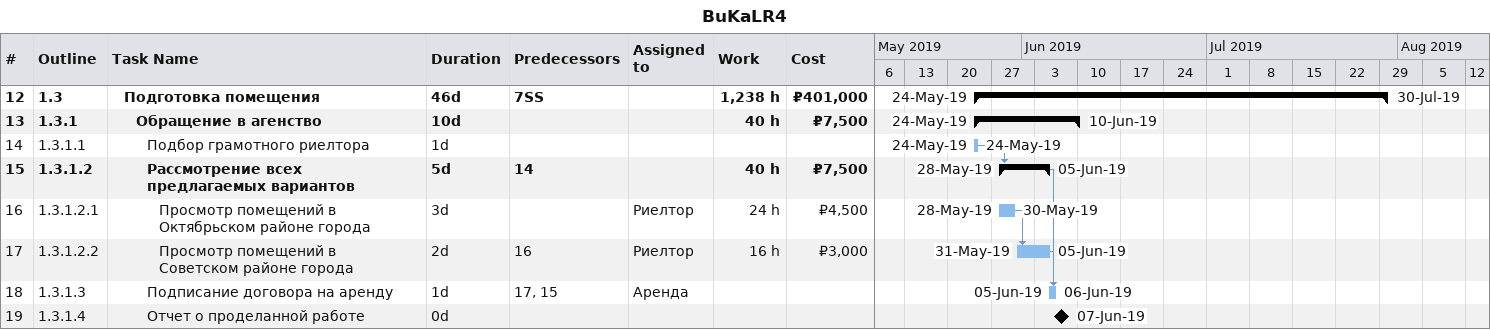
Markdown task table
BuKaLR4

| ID | WBS | Task | Duration | Start | Finish | Predecessors | Resources | Work (h) | Cost (₽) |
|---|---|---|---|---|---|---|---|---|---|
| 12 | 1.3 | **Подготовка помещения** | 46d | 2019-05-24 | 2019-07-30 | 7SS |  | 1238 | 401000 |
| 13 | 1.3.1 | **Обращение в агенство** | 10d | 2019-05-24 | 2019-06-10 |  |  | 40 | 7500 |
| 14 | 1.3.1.1 | Подбор грамотного риелтора | 1d | 2019-05-24 | 2019-05-24 |  |  |  |  |
| 15 | 1.3.1.2 | **Рассмотрение всех предлагаемых вариантов** | 5d | 2019-05-28 | 2019-06-05 | 14 |  | 40 | 7500 |
| 16 | 1.3.1.2.1 | Просмотр помещений в Октябрьском районе города | 3d | 2019-05-28 | 2019-05-30 |  | Риелтор | 24 | 4500 |
| 17 | 1.3.1.2.2 | Просмотр помещений в Советском районе города | 2d | 2019-05-31 | 2019-06-05 | 16 | Риелтор | 16 | 3000 |
| 18 | 1.3.1.3 | Подписание договора на аренду | 1d | 2019-06-05 | 2019-06-06 | 17, 15 | Аренда |  |  |
| 19 | 1.3.1.4 | Отчет о проделанной работе | 0d | 2019-06-07 | 2019-06-07 |  |  |  |  |
